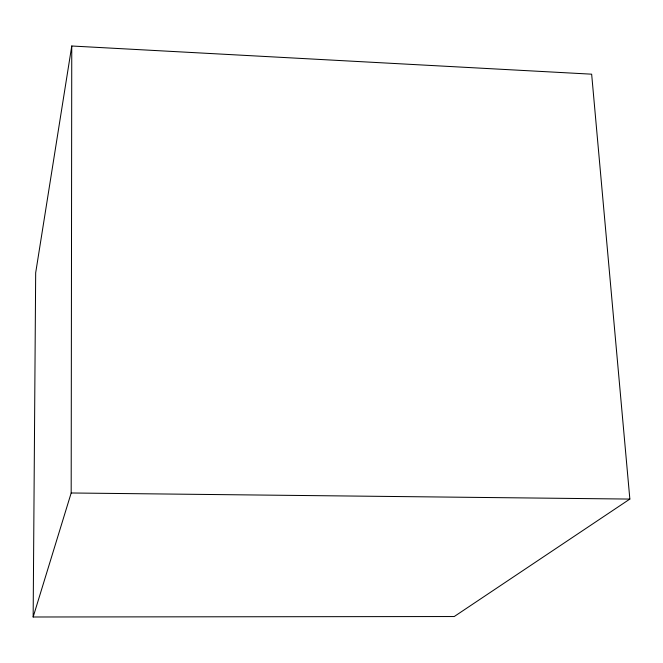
<?xml version="1.0" encoding="UTF-8"?>
<svg xmlns="http://www.w3.org/2000/svg" width="663" height="663" viewBox="0 0 663 663"><rect width="100%" height="100%" fill="white"/><g stroke="black" fill="none" stroke-linecap="round" stroke-linejoin="round"><path stroke-width="0.99" d="M33.15 616.996L71.181 492.982L71.761 46.004L591.653 74.181L629.85 499.073L454.238 616.532L33.15 616.996L35.678 272.816L71.761 46.004M71.181 492.982L629.85 499.073"/></g></svg>
